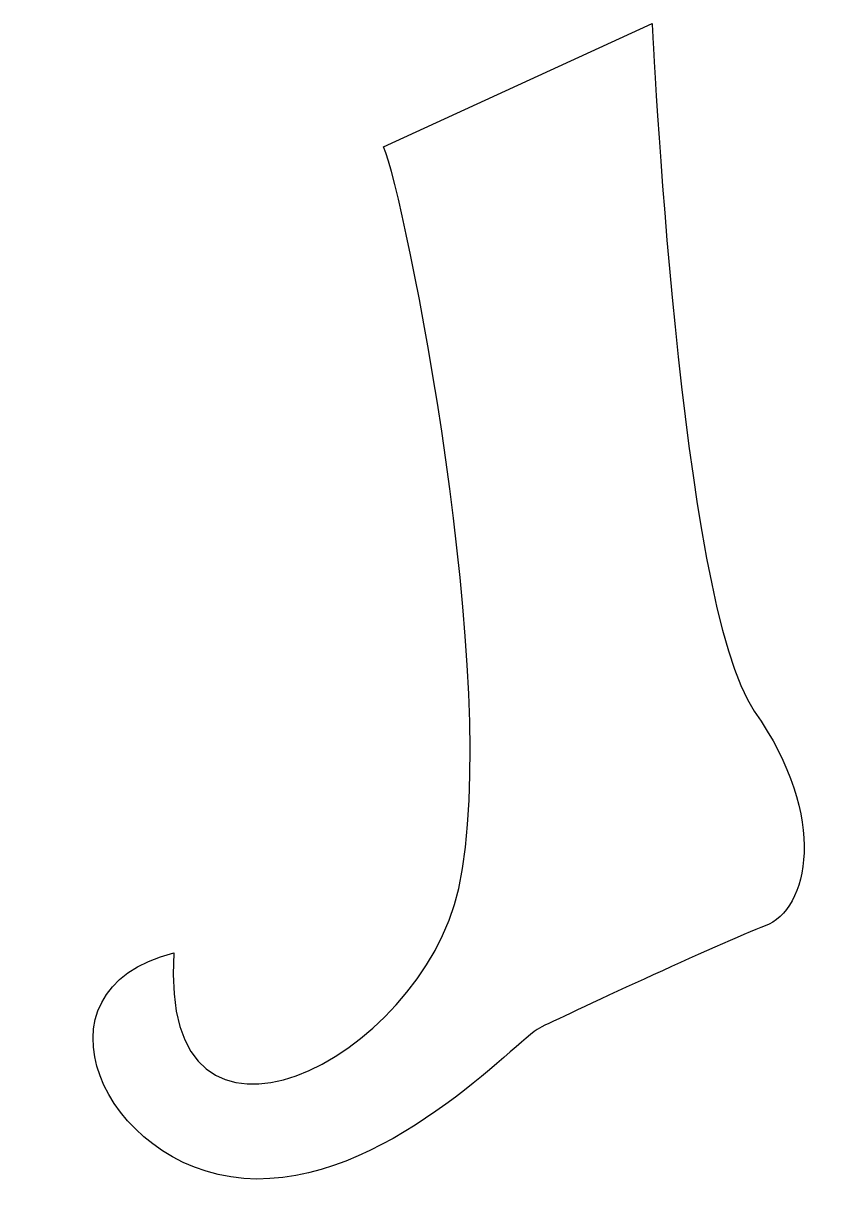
# Model space of a CAD drawing. Header units: centimetres. Extents: x -6.4 to 5.7, y -8.9 to 8.7.
import ezdxf

# ---------------------------------------------------------------- set-up
doc = ezdxf.new("R2010")
doc.units = ezdxf.units.CM
doc.header["$MEASUREMENT"] = 0
doc.layers.add('Camada 1', color=7, linetype='Continuous')

msp = doc.modelspace()

# ---------------------------------------------------------------- linework, layer by layer
at = {"layer": 'Camada 1'}
msp.add_open_spline([(3.04915, 8.65471), (3.04915, 8.65471), (-0.97445, 6.80387), (-0.97445, 6.80387), (-0.97445, 6.80387), (-0.65253, 6.07963), (0.81636, -1.26452), (0.15223, -4.30104), (0.15223, -4.30104), (-0.41102, -6.87607), (-4.35423, -8.88788), (-4.1128, -5.26669), (-4.1128, -5.26669), (-6.36597, -5.83004), (-5.15886, -8.48543), (-3.06664, -8.64645), (-3.06664, -8.64645), (-0.97442, -8.80748), (1.0375, -6.55439), (1.35931, -6.39336), (1.35931, -6.39336), (1.6811, -6.23233), (4.09534, -5.10579), (4.73907, -4.86439), (4.73907, -4.86439), (5.3828, -4.62296), (5.70459, -3.25501), (4.57804, -1.64552), (4.57804, -1.64552), (3.45149, -0.03603), (3.04915, 8.65471), (3.04915, 8.65471)], degree=3, knots=[0, 0, 0, 0, 0.11111111, 0.11111111, 0.11111111, 0.11111111, 0.22222222, 0.22222222, 0.22222222, 0.22222222, 0.33333333, 0.33333333, 0.33333333, 0.33333333, 0.44444444, 0.44444444, 0.44444444, 0.44444444, 0.55555556, 0.55555556, 0.55555556, 0.55555556, 0.66666667, 0.66666667, 0.66666667, 0.66666667, 0.77777778, 0.77777778, 0.77777778, 0.77777778, 1, 1, 1, 1], dxfattribs=at)

doc.saveas('drawing.dxf')
